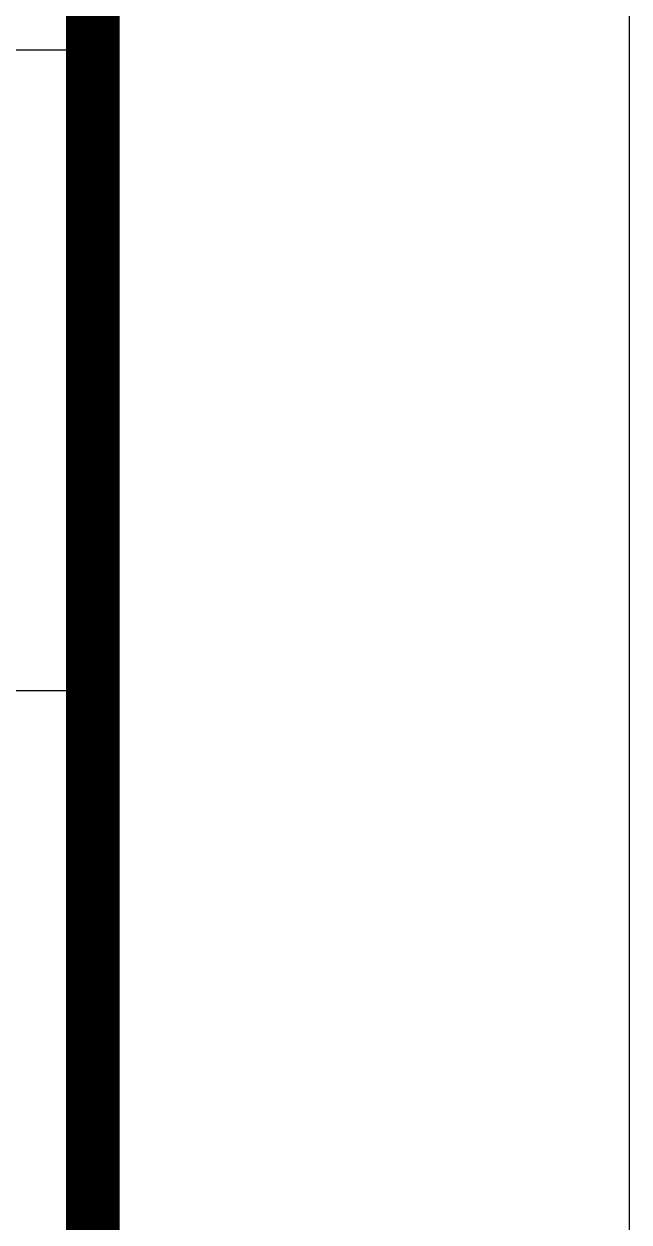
# Model space of a CAD drawing. Extents: x 1169373 to 1354985, y 649019 to 904199.
# Drawn here: x 1353777 to 1354905, y 812484 to 814720 of the extents above; entities that cross this region are included whole.
import ezdxf

# ---------------------------------------------------------------- set-up
doc = ezdxf.new("R2010")
doc.units = 0
doc.header["$LTSCALE"] = 1000
doc.header["$MEASUREMENT"] = 0
doc.layers.add('图框', color=7, linetype='Continuous')

msp = doc.modelspace()

# ---------------------------------------------------------------- linework, layer by layer
at = {"color": 3}
msp.add_lwpolyline([(1295504.7, 783418.7), (1295504.7, 825418.7), (1354904.7, 825418.7), (1354904.7, 783418.7)], close=True, dxfattribs=at)
at = {"const_width": 100}
msp.add_lwpolyline([(1298004.7, 784418.7), (1353904.7, 784418.7), (1353904.7, 824418.7), (1298004.7, 824418.7)], close=True, dxfattribs=at)
at = {"layer": '图框', "color": 0}
for p, q in [((1348204.7, 814671.3), (1353882.9, 814671.3)), ((1348204.7, 814671.3), (1353882.9, 814671.3)), ((1348204.7, 813476.1), (1353882.9, 813476.1))]:
    msp.add_line(p, q, dxfattribs=at)
at = {"layer": '图框', "color": 4, "const_width": 98.6}
msp.add_lwpolyline([(1348204.7, 824418.7), (1353904.7, 824418.7), (1353904.7, 784418.7), (1348204.7, 784418.7)], close=True, dxfattribs=at)

doc.saveas('drawing.dxf')
